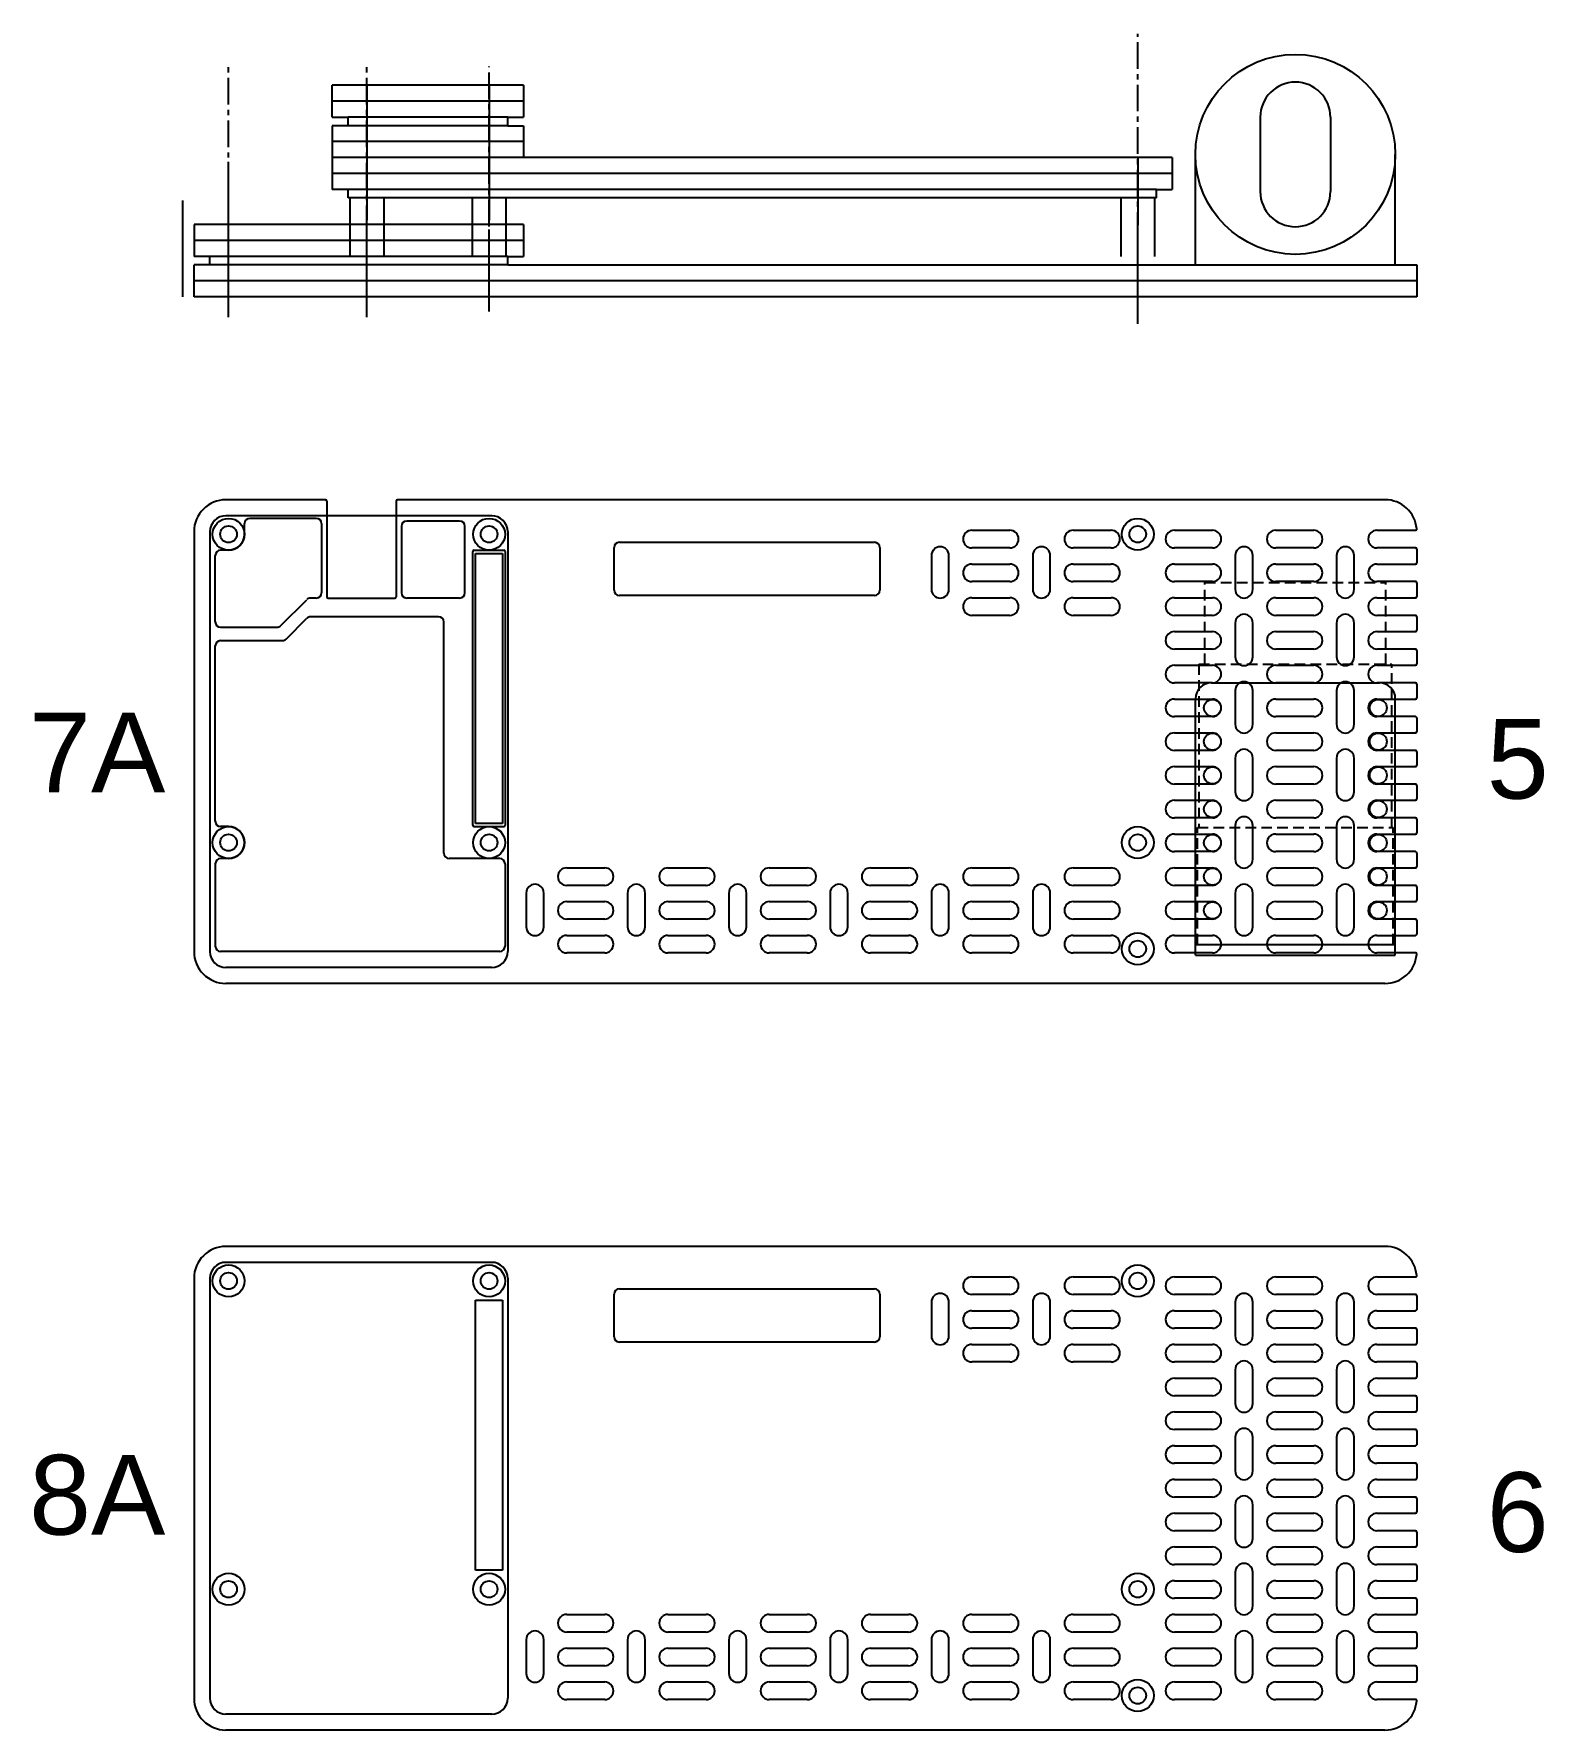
# Model space of a CAD drawing. Header units: millimetres. Extents: x -436 to 702, y -520 to 282.
# Drawn here: x -436.5 to -152.4, y -511.9 to -192.8 of the extents above; entities that cross this region are included whole.
import ezdxf

# ---------------------------------------------------------------- set-up
doc = ezdxf.new("R2010")
doc.units = ezdxf.units.MM
doc.header["$LTSCALE"] = 4
doc.header["$MEASUREMENT"] = 0
doc.linetypes.add('CENTER', pattern=[2, 1.25, -0.25, 0.25, -0.25])
doc.linetypes.add('DASHED', pattern=[0.75, 0.5, -0.25])
doc.layers.add('Mechanical', color=6, linetype='Continuous')
doc.layers.add('PCB', color=4, linetype='Continuous')
doc.styles.get("Standard").update_dxf_attribs({"font": 'Arial.ttf'})

msp = doc.modelspace()

# ---------------------------------------------------------------- linework, layer by layer
for p, q in [((-344.37, -202.45), (-380.37, -202.45)), ((-380.37, -205.45), (-380.37, -202.45)), ((-344.37, -202.45), (-344.37, -205.45)), ((-344.37, -205.45), (-380.37, -205.45)), ((-380.37, -208.45), (-380.37, -205.45)), ((-344.37, -205.45), (-344.37, -208.45)), ((-380.37, -210.05), (-380.37, -213.05)), ((-344.37, -210.05), (-344.37, -213.05)), ((-344.37, -213.05), (-380.37, -213.05)), ((-380.37, -213.05), (-380.37, -216.05)), ((-344.37, -213.05), (-344.37, -216.05)), ((-222.37, -216.05), (-380.37, -216.05)), ((-380.37, -216.05), (-380.37, -219.05)), ((-222.37, -216.05), (-222.37, -219.05)), ((-222.37, -219.05), (-380.37, -219.05)), ((-380.37, -219.05), (-380.37, -222.05)), ((-222.37, -219.05), (-222.37, -222.05)), ((-344.37, -228.65), (-406.37, -228.65)), ((-406.37, -228.65), (-406.37, -231.65)), ((-344.37, -228.65), (-344.37, -231.65)), ((-344.37, -231.65), (-406.37, -231.65)), ((-406.37, -231.65), (-406.37, -234.65)), ((-344.37, -231.65), (-344.37, -234.65)), ((-406.37, -239.25), (-406.37, -236.25)), ((-176.37, -239.25), (-406.37, -239.25)), ((-347.37, -236.25), (-176.37, -236.25)), ((-176.37, -242.25), (-406.37, -242.25)), ((-381.62, -280.42), (-400.37, -280.42)), ((-182.37, -280.42), (-368.12, -280.42)), ((-383.37, -283.92), (-395.87, -283.92)), ((-406.37, -286.42), (-406.37, -365.42)), ((-356.41, -284.42), (-366.37, -284.42)), ((-355.41, -297.92), (-355.41, -285.42)), ((-353.91, -341.67), (-353.91, -290.17)), ((-347.87, -290.17), (-347.87, -341.67)), ((-402.37, -348.92), (-402.37, -364.42)), ((-348.87, -365.42), (-401.37, -365.42)), ((-182.37, -371.42), (-400.37, -371.42)), ((-182.37, -420.89), (-400.37, -420.89)), ((-406.37, -426.89), (-406.37, -505.89)), ((-182.37, -511.89), (-400.37, -511.89))]:
    msp.add_line(p, q)
at = {"linetype": 'Continuous'}
for p, q in [((-380.37, -208.45), (-377.37, -208.45)), ((-377.37, -210.05), (-380.37, -210.05)), ((-347.37, -208.45), (-344.37, -208.45)), ((-347.37, -210.05), (-344.37, -210.05)), ((-377.37, -222.05), (-380.37, -222.05)), ((-225.37, -222.05), (-222.37, -222.05)), ((-403.37, -234.65), (-406.37, -234.65)), ((-347.37, -234.65), (-344.37, -234.65)), ((-403.37, -236.25), (-406.37, -236.25)), ((-406.37, -242.25), (-406.37, -239.25)), ((-176.37, -236.25), (-176.37, -239.25)), ((-176.37, -239.25), (-176.37, -242.25)), ((-381.37, -280.67), (-381.37, -298.67)), ((-368.37, -280.67), (-368.37, -298.67)), ((-396.87, -286.92), (-396.87, -284.92)), ((-382.37, -284.92), (-382.37, -297.92)), ((-367.37, -285.42), (-367.37, -297.92)), ((-260.07, -286.17), (-252.92, -286.17)), ((-241.02, -286.17), (-233.87, -286.17)), ((-221.97, -286.17), (-214.82, -286.17)), ((-202.92, -286.17), (-195.77, -286.17)), ((-183.87, -286.17), (-176.64, -286.17)), ((-399.87, -289.92), (-401.37, -289.92)), ((-353.66, -289.92), (-348.12, -289.92)), ((-327.37, -297.42), (-327.37, -289.42)), ((-326.37, -288.42), (-278.37, -288.42)), ((-277.37, -289.42), (-277.37, -297.42)), ((-252.92, -289.47), (-260.07, -289.47)), ((-233.87, -289.47), (-241.02, -289.47)), ((-214.82, -289.47), (-221.97, -289.47)), ((-195.77, -289.47), (-202.92, -289.47)), ((-176.62, -289.47), (-183.87, -289.47)), ((-176.37, -289.72), (-176.37, -292.27)), ((-402.37, -303.42), (-402.37, -290.92)), ((-267.67, -290.92), (-267.67, -297.27)), ((-264.37, -297.27), (-264.37, -290.92)), ((-260.07, -292.52), (-252.92, -292.52)), ((-248.62, -290.92), (-248.62, -297.27)), ((-245.32, -297.27), (-245.32, -290.92)), ((-241.02, -292.52), (-233.87, -292.52)), ((-221.97, -292.52), (-214.82, -292.52)), ((-210.52, -290.92), (-210.52, -297.27)), ((-207.22, -297.27), (-207.22, -290.92)), ((-202.92, -292.52), (-195.77, -292.52)), ((-191.47, -290.92), (-191.47, -297.27)), ((-188.17, -297.27), (-188.17, -290.92)), ((-183.87, -292.52), (-176.62, -292.52)), ((-252.92, -295.82), (-260.07, -295.82)), ((-233.87, -295.82), (-241.02, -295.82)), ((-214.82, -295.82), (-221.97, -295.82)), ((-195.77, -295.82), (-202.92, -295.82)), ((-176.62, -295.82), (-183.87, -295.82)), ((-176.37, -296.07), (-176.37, -298.62)), ((-390.07, -304.13), (-385.16, -299.22)), ((-383.37, -298.92), (-384.45, -298.92)), ((-381.12, -298.92), (-368.62, -298.92)), ((-356.41, -298.92), (-366.37, -298.92)), ((-278.37, -298.42), (-326.37, -298.42)), ((-260.07, -298.87), (-252.92, -298.87)), ((-241.02, -298.87), (-233.87, -298.87)), ((-221.97, -298.87), (-214.82, -298.87)), ((-202.92, -298.87), (-195.77, -298.87)), ((-183.87, -298.87), (-176.62, -298.87)), ((-389.04, -306.63), (-385.12, -302.72)), ((-360.37, -302.42), (-384.42, -302.42)), ((-252.92, -302.17), (-260.07, -302.17)), ((-233.87, -302.17), (-241.02, -302.17)), ((-214.82, -302.17), (-221.97, -302.17)), ((-195.77, -302.17), (-202.92, -302.17)), ((-176.62, -302.17), (-183.87, -302.17)), ((-176.37, -302.42), (-176.37, -304.97)), ((-401.37, -304.42), (-390.78, -304.42)), ((-359.37, -346.92), (-359.37, -303.42)), ((-221.97, -305.22), (-214.82, -305.22)), ((-210.52, -303.62), (-210.52, -309.97)), ((-207.22, -309.97), (-207.22, -303.62)), ((-202.92, -305.22), (-195.77, -305.22)), ((-191.47, -303.62), (-191.47, -309.97)), ((-188.17, -309.97), (-188.17, -303.62)), ((-183.87, -305.22), (-176.62, -305.22)), ((-402.37, -340.92), (-402.37, -307.92)), ((-401.37, -306.92), (-389.75, -306.92)), ((-214.82, -308.52), (-221.97, -308.52)), ((-195.77, -308.52), (-202.92, -308.52)), ((-176.62, -308.52), (-183.87, -308.52)), ((-176.37, -308.77), (-176.37, -311.32)), ((-221.97, -311.57), (-214.82, -311.57)), ((-202.92, -311.57), (-195.77, -311.57)), ((-183.87, -311.57), (-176.62, -311.57)), ((-214.82, -314.87), (-221.97, -314.87)), ((-195.77, -314.87), (-202.92, -314.87)), ((-176.62, -314.87), (-183.87, -314.87)), ((-176.37, -315.12), (-176.37, -317.67)), ((-221.97, -317.92), (-214.82, -317.92)), ((-210.52, -316.32), (-210.52, -322.67)), ((-207.22, -322.67), (-207.22, -316.32)), ((-202.92, -317.92), (-195.77, -317.92)), ((-191.47, -316.32), (-191.47, -322.67)), ((-188.17, -322.67), (-188.17, -316.32)), ((-183.87, -317.92), (-176.62, -317.92)), ((-214.82, -321.22), (-221.97, -321.22)), ((-195.77, -321.22), (-202.92, -321.22)), ((-176.62, -321.22), (-183.87, -321.22)), ((-176.37, -321.47), (-176.37, -324.02)), ((-221.97, -324.27), (-214.82, -324.27)), ((-202.92, -324.27), (-195.77, -324.27)), ((-183.87, -324.27), (-176.62, -324.27)), ((-214.82, -327.57), (-221.97, -327.57)), ((-195.77, -327.57), (-202.92, -327.57)), ((-176.62, -327.57), (-183.87, -327.57)), ((-176.37, -327.82), (-176.37, -330.37)), ((-221.97, -330.62), (-214.82, -330.62)), ((-210.52, -329.02), (-210.52, -335.37)), ((-207.22, -335.37), (-207.22, -329.02)), ((-202.92, -330.62), (-195.77, -330.62)), ((-191.47, -329.02), (-191.47, -335.37)), ((-188.17, -335.37), (-188.17, -329.02)), ((-183.87, -330.62), (-176.62, -330.62)), ((-214.82, -333.92), (-221.97, -333.92)), ((-195.77, -333.92), (-202.92, -333.92)), ((-176.62, -333.92), (-183.87, -333.92)), ((-176.37, -334.17), (-176.37, -336.72)), ((-221.97, -336.97), (-214.82, -336.97)), ((-202.92, -336.97), (-195.77, -336.97)), ((-183.87, -336.97), (-176.62, -336.97)), ((-214.82, -340.27), (-221.97, -340.27)), ((-195.77, -340.27), (-202.92, -340.27)), ((-176.62, -340.27), (-183.87, -340.27)), ((-176.37, -340.52), (-176.37, -343.07)), ((-399.87, -341.92), (-401.37, -341.92)), ((-353.66, -341.92), (-348.12, -341.92)), ((-221.97, -343.32), (-214.82, -343.32)), ((-210.52, -341.72), (-210.52, -348.07)), ((-207.22, -348.07), (-207.22, -341.72)), ((-202.92, -343.32), (-195.77, -343.32)), ((-191.47, -341.72), (-191.47, -348.07)), ((-188.17, -348.07), (-188.17, -341.72)), ((-183.87, -343.32), (-176.62, -343.32)), ((-214.82, -346.62), (-221.97, -346.62)), ((-195.77, -346.62), (-202.92, -346.62)), ((-176.62, -346.62), (-183.87, -346.62)), ((-176.37, -346.87), (-176.37, -349.42)), ((-399.87, -347.92), (-401.37, -347.92)), ((-348.87, -347.92), (-358.37, -347.92)), ((-347.87, -348.92), (-347.87, -364.42)), ((-336.27, -349.67), (-329.12, -349.67)), ((-317.22, -349.67), (-310.07, -349.67)), ((-298.17, -349.67), (-291.02, -349.67)), ((-279.12, -349.67), (-271.97, -349.67)), ((-260.07, -349.67), (-252.92, -349.67)), ((-241.02, -349.67), (-233.87, -349.67)), ((-221.97, -349.67), (-214.82, -349.67)), ((-202.92, -349.67), (-195.77, -349.67)), ((-183.87, -349.67), (-176.62, -349.67)), ((-329.12, -352.97), (-336.27, -352.97)), ((-310.07, -352.97), (-317.22, -352.97)), ((-291.02, -352.97), (-298.17, -352.97)), ((-271.97, -352.97), (-279.12, -352.97)), ((-252.92, -352.97), (-260.07, -352.97)), ((-233.87, -352.97), (-241.02, -352.97)), ((-214.82, -352.97), (-221.97, -352.97)), ((-195.77, -352.97), (-202.92, -352.97)), ((-176.62, -352.97), (-183.87, -352.97)), ((-176.37, -353.22), (-176.37, -355.77)), ((-343.87, -354.42), (-343.87, -360.77)), ((-340.57, -360.77), (-340.57, -354.42)), ((-336.27, -356.02), (-329.12, -356.02)), ((-324.82, -354.42), (-324.82, -360.77)), ((-321.52, -360.77), (-321.52, -354.42)), ((-317.22, -356.02), (-310.07, -356.02)), ((-305.77, -354.42), (-305.77, -360.77)), ((-302.47, -360.77), (-302.47, -354.42)), ((-298.17, -356.02), (-291.02, -356.02)), ((-286.72, -354.42), (-286.72, -360.77)), ((-283.42, -360.77), (-283.42, -354.42)), ((-279.12, -356.02), (-271.97, -356.02)), ((-267.67, -354.42), (-267.67, -360.77)), ((-264.37, -360.77), (-264.37, -354.42)), ((-260.07, -356.02), (-252.92, -356.02)), ((-248.62, -354.42), (-248.62, -360.77)), ((-245.32, -360.77), (-245.32, -354.42)), ((-241.02, -356.02), (-233.87, -356.02)), ((-221.97, -356.02), (-214.82, -356.02)), ((-210.52, -354.42), (-210.52, -360.77)), ((-207.22, -360.77), (-207.22, -354.42)), ((-202.92, -356.02), (-195.77, -356.02)), ((-191.47, -354.42), (-191.47, -360.77)), ((-188.17, -360.77), (-188.17, -354.42)), ((-183.87, -356.02), (-176.62, -356.02)), ((-329.12, -359.32), (-336.27, -359.32)), ((-310.07, -359.32), (-317.22, -359.32)), ((-291.02, -359.32), (-298.17, -359.32)), ((-271.97, -359.32), (-279.12, -359.32)), ((-252.92, -359.32), (-260.07, -359.32)), ((-233.87, -359.32), (-241.02, -359.32)), ((-214.82, -359.32), (-221.97, -359.32)), ((-195.77, -359.32), (-202.92, -359.32)), ((-176.62, -359.32), (-183.87, -359.32)), ((-176.37, -359.57), (-176.37, -362.12)), ((-336.27, -362.37), (-329.12, -362.37)), ((-317.22, -362.37), (-310.07, -362.37)), ((-298.17, -362.37), (-291.02, -362.37)), ((-279.12, -362.37), (-271.97, -362.37)), ((-260.07, -362.37), (-252.92, -362.37)), ((-241.02, -362.37), (-233.87, -362.37)), ((-221.97, -362.37), (-214.82, -362.37)), ((-202.92, -362.37), (-195.77, -362.37)), ((-183.87, -362.37), (-176.62, -362.37)), ((-329.12, -365.67), (-336.27, -365.67)), ((-310.07, -365.67), (-317.22, -365.67)), ((-291.02, -365.67), (-298.17, -365.67)), ((-271.97, -365.67), (-279.12, -365.67)), ((-252.92, -365.67), (-260.07, -365.67)), ((-233.87, -365.67), (-241.02, -365.67)), ((-214.82, -365.67), (-221.97, -365.67)), ((-195.77, -365.67), (-202.92, -365.67)), ((-176.64, -365.67), (-183.87, -365.67)), ((-260.07, -426.64), (-252.92, -426.64)), ((-241.02, -426.64), (-233.87, -426.64)), ((-221.97, -426.64), (-214.82, -426.64)), ((-202.92, -426.64), (-195.77, -426.64)), ((-183.87, -426.64), (-176.64, -426.64)), ((-327.37, -437.89), (-327.37, -429.89)), ((-326.37, -428.89), (-278.37, -428.89)), ((-277.37, -429.89), (-277.37, -437.89)), ((-252.92, -429.94), (-260.07, -429.94)), ((-233.87, -429.94), (-241.02, -429.94)), ((-214.82, -429.94), (-221.97, -429.94)), ((-195.77, -429.94), (-202.92, -429.94)), ((-176.62, -429.94), (-183.87, -429.94)), ((-176.37, -430.19), (-176.37, -432.74)), ((-267.67, -431.39), (-267.67, -437.74)), ((-264.37, -437.74), (-264.37, -431.39)), ((-260.07, -432.99), (-252.92, -432.99)), ((-248.62, -431.39), (-248.62, -437.74)), ((-245.32, -437.74), (-245.32, -431.39)), ((-241.02, -432.99), (-233.87, -432.99)), ((-221.97, -432.99), (-214.82, -432.99)), ((-210.52, -431.39), (-210.52, -437.74)), ((-207.22, -437.74), (-207.22, -431.39)), ((-202.92, -432.99), (-195.77, -432.99)), ((-191.47, -431.39), (-191.47, -437.74)), ((-188.17, -437.74), (-188.17, -431.39)), ((-183.87, -432.99), (-176.62, -432.99)), ((-252.92, -436.29), (-260.07, -436.29)), ((-233.87, -436.29), (-241.02, -436.29)), ((-214.82, -436.29), (-221.97, -436.29)), ((-195.77, -436.29), (-202.92, -436.29)), ((-176.62, -436.29), (-183.87, -436.29)), ((-176.37, -436.54), (-176.37, -439.09)), ((-278.37, -438.89), (-326.37, -438.89)), ((-260.07, -439.34), (-252.92, -439.34)), ((-241.02, -439.34), (-233.87, -439.34)), ((-221.97, -439.34), (-214.82, -439.34)), ((-202.92, -439.34), (-195.77, -439.34)), ((-183.87, -439.34), (-176.62, -439.34)), ((-252.92, -442.64), (-260.07, -442.64)), ((-233.87, -442.64), (-241.02, -442.64)), ((-214.82, -442.64), (-221.97, -442.64)), ((-195.77, -442.64), (-202.92, -442.64)), ((-176.62, -442.64), (-183.87, -442.64)), ((-176.37, -442.89), (-176.37, -445.44)), ((-221.97, -445.69), (-214.82, -445.69)), ((-210.52, -444.09), (-210.52, -450.44)), ((-207.22, -450.44), (-207.22, -444.09)), ((-202.92, -445.69), (-195.77, -445.69)), ((-191.47, -444.09), (-191.47, -450.44)), ((-188.17, -450.44), (-188.17, -444.09)), ((-183.87, -445.69), (-176.62, -445.69)), ((-214.82, -448.99), (-221.97, -448.99)), ((-195.77, -448.99), (-202.92, -448.99)), ((-176.62, -448.99), (-183.87, -448.99)), ((-176.37, -449.24), (-176.37, -451.79)), ((-221.97, -452.04), (-214.82, -452.04)), ((-202.92, -452.04), (-195.77, -452.04)), ((-183.87, -452.04), (-176.62, -452.04)), ((-214.82, -455.34), (-221.97, -455.34)), ((-195.77, -455.34), (-202.92, -455.34)), ((-176.62, -455.34), (-183.87, -455.34)), ((-176.37, -455.59), (-176.37, -458.14)), ((-221.97, -458.39), (-214.82, -458.39)), ((-210.52, -456.79), (-210.52, -463.14)), ((-207.22, -463.14), (-207.22, -456.79)), ((-202.92, -458.39), (-195.77, -458.39)), ((-191.47, -456.79), (-191.47, -463.14)), ((-188.17, -463.14), (-188.17, -456.79)), ((-183.87, -458.39), (-176.62, -458.39)), ((-214.82, -461.69), (-221.97, -461.69)), ((-195.77, -461.69), (-202.92, -461.69)), ((-176.62, -461.69), (-183.87, -461.69)), ((-176.37, -461.94), (-176.37, -464.49)), ((-221.97, -464.74), (-214.82, -464.74)), ((-202.92, -464.74), (-195.77, -464.74)), ((-183.87, -464.74), (-176.62, -464.74)), ((-214.82, -468.04), (-221.97, -468.04)), ((-195.77, -468.04), (-202.92, -468.04)), ((-176.62, -468.04), (-183.87, -468.04)), ((-176.37, -468.29), (-176.37, -470.84)), ((-221.97, -471.09), (-214.82, -471.09)), ((-210.52, -469.49), (-210.52, -475.84)), ((-207.22, -475.84), (-207.22, -469.49)), ((-202.92, -471.09), (-195.77, -471.09)), ((-191.47, -469.49), (-191.47, -475.84)), ((-188.17, -475.84), (-188.17, -469.49)), ((-183.87, -471.09), (-176.62, -471.09)), ((-214.82, -474.39), (-221.97, -474.39)), ((-195.77, -474.39), (-202.92, -474.39)), ((-176.62, -474.39), (-183.87, -474.39)), ((-176.37, -474.64), (-176.37, -477.19)), ((-221.97, -477.44), (-214.82, -477.44)), ((-202.92, -477.44), (-195.77, -477.44)), ((-183.87, -477.44), (-176.62, -477.44)), ((-214.82, -480.74), (-221.97, -480.74)), ((-195.77, -480.74), (-202.92, -480.74)), ((-176.62, -480.74), (-183.87, -480.74)), ((-176.37, -480.99), (-176.37, -483.54)), ((-221.97, -483.79), (-214.82, -483.79)), ((-210.52, -482.19), (-210.52, -488.54)), ((-207.22, -488.54), (-207.22, -482.19)), ((-202.92, -483.79), (-195.77, -483.79)), ((-191.47, -482.19), (-191.47, -488.54)), ((-188.17, -488.54), (-188.17, -482.19)), ((-183.87, -483.79), (-176.62, -483.79)), ((-214.82, -487.09), (-221.97, -487.09)), ((-195.77, -487.09), (-202.92, -487.09)), ((-176.62, -487.09), (-183.87, -487.09)), ((-176.37, -487.34), (-176.37, -489.89)), ((-336.27, -490.14), (-329.12, -490.14)), ((-317.22, -490.14), (-310.07, -490.14)), ((-298.17, -490.14), (-291.02, -490.14)), ((-279.12, -490.14), (-271.97, -490.14)), ((-260.07, -490.14), (-252.92, -490.14)), ((-241.02, -490.14), (-233.87, -490.14)), ((-221.97, -490.14), (-214.82, -490.14)), ((-202.92, -490.14), (-195.77, -490.14)), ((-183.87, -490.14), (-176.62, -490.14)), ((-329.12, -493.44), (-336.27, -493.44)), ((-310.07, -493.44), (-317.22, -493.44)), ((-291.02, -493.44), (-298.17, -493.44)), ((-271.97, -493.44), (-279.12, -493.44)), ((-252.92, -493.44), (-260.07, -493.44)), ((-233.87, -493.44), (-241.02, -493.44)), ((-214.82, -493.44), (-221.97, -493.44)), ((-195.77, -493.44), (-202.92, -493.44)), ((-176.62, -493.44), (-183.87, -493.44)), ((-176.37, -493.69), (-176.37, -496.24)), ((-343.87, -494.89), (-343.87, -501.24)), ((-340.57, -501.24), (-340.57, -494.89)), ((-336.27, -496.49), (-329.12, -496.49)), ((-324.82, -494.89), (-324.82, -501.24)), ((-321.52, -501.24), (-321.52, -494.89)), ((-317.22, -496.49), (-310.07, -496.49)), ((-305.77, -494.89), (-305.77, -501.24)), ((-302.47, -501.24), (-302.47, -494.89)), ((-298.17, -496.49), (-291.02, -496.49)), ((-286.72, -494.89), (-286.72, -501.24)), ((-283.42, -501.24), (-283.42, -494.89)), ((-279.12, -496.49), (-271.97, -496.49)), ((-267.67, -494.89), (-267.67, -501.24)), ((-264.37, -501.24), (-264.37, -494.89)), ((-260.07, -496.49), (-252.92, -496.49)), ((-248.62, -494.89), (-248.62, -501.24)), ((-245.32, -501.24), (-245.32, -494.89)), ((-241.02, -496.49), (-233.87, -496.49)), ((-221.97, -496.49), (-214.82, -496.49)), ((-210.52, -494.89), (-210.52, -501.24)), ((-207.22, -501.24), (-207.22, -494.89)), ((-202.92, -496.49), (-195.77, -496.49)), ((-191.47, -494.89), (-191.47, -501.24)), ((-188.17, -501.24), (-188.17, -494.89)), ((-183.87, -496.49), (-176.62, -496.49)), ((-329.12, -499.79), (-336.27, -499.79)), ((-310.07, -499.79), (-317.22, -499.79)), ((-291.02, -499.79), (-298.17, -499.79)), ((-271.97, -499.79), (-279.12, -499.79)), ((-252.92, -499.79), (-260.07, -499.79)), ((-233.87, -499.79), (-241.02, -499.79)), ((-214.82, -499.79), (-221.97, -499.79)), ((-195.77, -499.79), (-202.92, -499.79)), ((-176.62, -499.79), (-183.87, -499.79)), ((-176.37, -500.04), (-176.37, -502.59)), ((-336.27, -502.84), (-329.12, -502.84)), ((-317.22, -502.84), (-310.07, -502.84)), ((-298.17, -502.84), (-291.02, -502.84)), ((-279.12, -502.84), (-271.97, -502.84)), ((-260.07, -502.84), (-252.92, -502.84)), ((-241.02, -502.84), (-233.87, -502.84)), ((-221.97, -502.84), (-214.82, -502.84)), ((-202.92, -502.84), (-195.77, -502.84)), ((-183.87, -502.84), (-176.62, -502.84)), ((-329.12, -506.14), (-336.27, -506.14)), ((-310.07, -506.14), (-317.22, -506.14)), ((-291.02, -506.14), (-298.17, -506.14)), ((-271.97, -506.14), (-279.12, -506.14)), ((-252.92, -506.14), (-260.07, -506.14)), ((-233.87, -506.14), (-241.02, -506.14)), ((-214.82, -506.14), (-221.97, -506.14)), ((-195.77, -506.14), (-202.92, -506.14)), ((-176.64, -506.14), (-183.87, -506.14))]:
    msp.add_line(p, q, dxfattribs=at)
for centre in [(-399.87, -286.92), (-350.87, -286.92), (-399.87, -427.39), (-350.87, -427.39)]:
    msp.add_circle(centre, 1.57)
for centre in [(-228.87, -286.92), (-399.87, -344.92), (-350.87, -344.92), (-228.87, -344.92), (-228.87, -364.92), (-228.87, -427.39), (-399.87, -485.39), (-350.87, -485.39), (-228.87, -485.39), (-228.87, -505.39)]:
    msp.add_circle(centre, 1.57, dxfattribs=at)
for centre, radius, start, end in [((-400.37, -286.42), 6, 90, 180), ((-356.41, -285.42), 1, 0, 90), ((-400.37, -365.42), 6, 180, 270), ((-401.37, -364.42), 1, 180, 270), ((-400.37, -426.89), 6, 90, 180), ((-400.37, -505.89), 6, 180, 270)]:
    msp.add_arc(centre, radius, start, end)
for centre, radius, start, end in [((-381.62, -280.67), 0.25, 0, 90), ((-368.12, -280.67), 0.25, 90, 180), ((-182.37, -286.42), 6, 4.9885, 90), ((-395.87, -284.92), 1, 90, 180), ((-383.37, -284.92), 1, 0, 90), ((-399.87, -286.92), 3, 270, 0), ((-366.37, -285.42), 1, 90, 180), ((-260.07, -287.82), 1.65, 90, 270), ((-252.92, -287.82), 1.65, 270, 90), ((-241.02, -287.82), 1.65, 90, 270), ((-233.87, -287.82), 1.65, 270, 90), ((-221.97, -287.82), 1.65, 90, 270), ((-214.82, -287.82), 1.65, 270, 90), ((-202.92, -287.82), 1.65, 90, 270), ((-195.77, -287.82), 1.65, 270, 90), ((-183.87, -287.82), 1.65, 90, 270), ((-176.64, -285.92), 0.25, 270, 4.9885), ((-401.37, -290.92), 1, 90, 180), ((-353.66, -290.17), 0.25, 90, 180), ((-348.12, -290.17), 0.25, 0, 90), ((-326.37, -289.42), 1, 90, 180), ((-278.37, -289.42), 1, 0, 90), ((-266.02, -290.92), 1.65, 0, 180), ((-246.97, -290.92), 1.65, 0, 180), ((-208.87, -290.92), 1.65, 0, 180), ((-189.82, -290.92), 1.65, 0, 180), ((-176.62, -289.72), 0.25, 0, 90), ((-260.07, -294.17), 1.65, 90, 270), ((-252.92, -294.17), 1.65, 270, 90), ((-241.02, -294.17), 1.65, 90, 270), ((-233.87, -294.17), 1.65, 270, 90), ((-221.97, -294.17), 1.65, 90, 270), ((-214.82, -294.17), 1.65, 270, 90), ((-202.92, -294.17), 1.65, 90, 270), ((-195.77, -294.17), 1.65, 270, 90), ((-183.87, -294.17), 1.65, 90, 270), ((-176.62, -292.27), 0.25, 270, 0), ((-176.62, -296.07), 0.25, 0, 90), ((-384.45, -299.92), 1, 90, 135), ((-383.37, -297.92), 1, 270, 0), ((-381.12, -298.67), 0.25, 180, 270), ((-368.62, -298.67), 0.25, 270, 0), ((-366.37, -297.92), 1, 180, 270), ((-356.41, -297.92), 1, 270, 0), ((-326.37, -297.42), 1, 180, 270), ((-278.37, -297.42), 1, 270, 0), ((-266.02, -297.27), 1.65, 180, 0), ((-260.07, -300.52), 1.65, 90, 270), ((-252.92, -300.52), 1.65, 270, 90), ((-246.97, -297.27), 1.65, 180, 0), ((-241.02, -300.52), 1.65, 90, 270), ((-233.87, -300.52), 1.65, 270, 90), ((-221.97, -300.52), 1.65, 90, 270), ((-214.82, -300.52), 1.65, 270, 90), ((-208.87, -297.27), 1.65, 180, 0), ((-202.92, -300.52), 1.65, 90, 270), ((-195.77, -300.52), 1.65, 270, 90), ((-189.82, -297.27), 1.65, 180, 0), ((-183.87, -300.52), 1.65, 90, 270), ((-176.62, -298.62), 0.25, 270, 0), ((-384.42, -303.42), 1, 90, 135), ((-360.37, -303.42), 1, 0, 90), ((-208.87, -303.62), 1.65, 0, 180), ((-189.82, -303.62), 1.65, 0, 180), ((-176.62, -302.42), 0.25, 0, 90), ((-401.37, -303.42), 1, 180, 270), ((-390.78, -303.42), 1, 270, 315), ((-221.97, -306.87), 1.65, 90, 270), ((-214.82, -306.87), 1.65, 270, 90), ((-202.92, -306.87), 1.65, 90, 270), ((-195.77, -306.87), 1.65, 270, 90), ((-183.87, -306.87), 1.65, 90, 270), ((-176.62, -304.97), 0.25, 270, 0), ((-401.37, -307.92), 1, 90, 180), ((-389.75, -305.92), 1, 270, 315), ((-176.62, -308.77), 0.25, 0, 90), ((-221.97, -313.22), 1.65, 90, 270), ((-214.82, -313.22), 1.65, 270, 90), ((-208.87, -309.97), 1.65, 180, 0), ((-202.92, -313.22), 1.65, 90, 270), ((-195.77, -313.22), 1.65, 270, 90), ((-189.82, -309.97), 1.65, 180, 0), ((-183.87, -313.22), 1.65, 90, 270), ((-176.62, -311.32), 0.25, 270, 0), ((-208.87, -316.32), 1.65, 0, 180), ((-189.82, -316.32), 1.65, 0, 180), ((-176.62, -315.12), 0.25, 0, 90), ((-221.97, -319.57), 1.65, 90, 270), ((-214.82, -319.57), 1.65, 270, 90), ((-202.92, -319.57), 1.65, 90, 270), ((-195.77, -319.57), 1.65, 270, 90), ((-183.87, -319.57), 1.65, 90, 270), ((-176.62, -317.67), 0.25, 270, 0), ((-176.62, -321.47), 0.25, 0, 90), ((-221.97, -325.92), 1.65, 90, 270), ((-214.82, -325.92), 1.65, 270, 90), ((-208.87, -322.67), 1.65, 180, 0), ((-202.92, -325.92), 1.65, 90, 270), ((-195.77, -325.92), 1.65, 270, 90), ((-189.82, -322.67), 1.65, 180, 0), ((-183.87, -325.92), 1.65, 90, 270), ((-176.62, -324.02), 0.25, 270, 0), ((-208.87, -329.02), 1.65, 0, 180), ((-189.82, -329.02), 1.65, 0, 180), ((-176.62, -327.82), 0.25, 0, 90), ((-221.97, -332.27), 1.65, 90, 270), ((-214.82, -332.27), 1.65, 270, 90), ((-202.92, -332.27), 1.65, 90, 270), ((-195.77, -332.27), 1.65, 270, 90), ((-183.87, -332.27), 1.65, 90, 270), ((-176.62, -330.37), 0.25, 270, 0), ((-176.62, -334.17), 0.25, 0, 90), ((-221.97, -338.62), 1.65, 90, 270), ((-214.82, -338.62), 1.65, 270, 90), ((-208.87, -335.37), 1.65, 180, 0), ((-202.92, -338.62), 1.65, 90, 270), ((-195.77, -338.62), 1.65, 270, 90), ((-189.82, -335.37), 1.65, 180, 0), ((-183.87, -338.62), 1.65, 90, 270), ((-176.62, -336.72), 0.25, 270, 0), ((-401.37, -340.92), 1, 180, 270), ((-208.87, -341.72), 1.65, 0, 180), ((-189.82, -341.72), 1.65, 0, 180), ((-176.62, -340.52), 0.25, 0, 90), ((-399.87, -344.92), 3, 270, 90), ((-353.66, -341.67), 0.25, 180, 270), ((-348.12, -341.67), 0.25, 270, 0), ((-221.97, -344.97), 1.65, 90, 270), ((-214.82, -344.97), 1.65, 270, 90), ((-202.92, -344.97), 1.65, 90, 270), ((-195.77, -344.97), 1.65, 270, 90), ((-183.87, -344.97), 1.65, 90, 270), ((-176.62, -343.07), 0.25, 270, 0), ((-358.37, -346.92), 1, 180, 270), ((-176.62, -346.87), 0.25, 0, 90), ((-401.37, -348.92), 1, 90, 180), ((-348.87, -348.92), 1, 0, 90), ((-336.27, -351.32), 1.65, 90, 270), ((-329.12, -351.32), 1.65, 270, 90), ((-317.22, -351.32), 1.65, 90, 270), ((-310.07, -351.32), 1.65, 270, 90), ((-298.17, -351.32), 1.65, 90, 270), ((-291.02, -351.32), 1.65, 270, 90), ((-279.12, -351.32), 1.65, 90, 270), ((-271.97, -351.32), 1.65, 270, 90), ((-260.07, -351.32), 1.65, 90, 270), ((-252.92, -351.32), 1.65, 270, 90), ((-241.02, -351.32), 1.65, 90, 270), ((-233.87, -351.32), 1.65, 270, 90), ((-221.97, -351.32), 1.65, 90, 270), ((-214.82, -351.32), 1.65, 270, 90), ((-208.87, -348.07), 1.65, 180, 0), ((-202.92, -351.32), 1.65, 90, 270), ((-195.77, -351.32), 1.65, 270, 90), ((-189.82, -348.07), 1.65, 180, 0), ((-183.87, -351.32), 1.65, 90, 270), ((-176.62, -349.42), 0.25, 270, 0), ((-342.22, -354.42), 1.65, 0, 180), ((-323.17, -354.42), 1.65, 0, 180), ((-304.12, -354.42), 1.65, 0, 180), ((-285.07, -354.42), 1.65, 0, 180), ((-266.02, -354.42), 1.65, 0, 180), ((-246.97, -354.42), 1.65, 0, 180), ((-208.87, -354.42), 1.65, 0, 180), ((-189.82, -354.42), 1.65, 0, 180), ((-176.62, -353.22), 0.25, 0, 90), ((-336.27, -357.67), 1.65, 90, 270), ((-329.12, -357.67), 1.65, 270, 90), ((-317.22, -357.67), 1.65, 90, 270), ((-310.07, -357.67), 1.65, 270, 90), ((-298.17, -357.67), 1.65, 90, 270), ((-291.02, -357.67), 1.65, 270, 90), ((-279.12, -357.67), 1.65, 90, 270), ((-271.97, -357.67), 1.65, 270, 90), ((-260.07, -357.67), 1.65, 90, 270), ((-252.92, -357.67), 1.65, 270, 90), ((-241.02, -357.67), 1.65, 90, 270), ((-233.87, -357.67), 1.65, 270, 90), ((-221.97, -357.67), 1.65, 90, 270), ((-214.82, -357.67), 1.65, 270, 90), ((-202.92, -357.67), 1.65, 90, 270), ((-195.77, -357.67), 1.65, 270, 90), ((-183.87, -357.67), 1.65, 90, 270), ((-176.62, -355.77), 0.25, 270, 0), ((-176.62, -359.57), 0.25, 0, 90), ((-342.22, -360.77), 1.65, 180, 0), ((-336.27, -364.02), 1.65, 90, 270), ((-329.12, -364.02), 1.65, 270, 90), ((-323.17, -360.77), 1.65, 180, 0), ((-317.22, -364.02), 1.65, 90, 270), ((-310.07, -364.02), 1.65, 270, 90), ((-304.12, -360.77), 1.65, 180, 0), ((-298.17, -364.02), 1.65, 90, 270), ((-291.02, -364.02), 1.65, 270, 90), ((-285.07, -360.77), 1.65, 180, 0), ((-279.12, -364.02), 1.65, 90, 270), ((-271.97, -364.02), 1.65, 270, 90), ((-266.02, -360.77), 1.65, 180, 0), ((-260.07, -364.02), 1.65, 90, 270), ((-252.92, -364.02), 1.65, 270, 90), ((-246.97, -360.77), 1.65, 180, 0), ((-241.02, -364.02), 1.65, 90, 270), ((-233.87, -364.02), 1.65, 270, 90), ((-221.97, -364.02), 1.65, 90, 270), ((-214.82, -364.02), 1.65, 270, 90), ((-208.87, -360.77), 1.65, 180, 0), ((-202.92, -364.02), 1.65, 90, 270), ((-195.77, -364.02), 1.65, 270, 90), ((-189.82, -360.77), 1.65, 180, 0), ((-183.87, -364.02), 1.65, 90, 270), ((-176.62, -362.12), 0.25, 270, 0), ((-348.87, -364.42), 1, 270, 0), ((-182.37, -365.42), 6, 270, 355.0115), ((-176.64, -365.92), 0.25, 355.0115, 90), ((-182.37, -426.89), 6, 4.9885, 90), ((-260.07, -428.29), 1.65, 90, 270), ((-252.92, -428.29), 1.65, 270, 90), ((-241.02, -428.29), 1.65, 90, 270), ((-233.87, -428.29), 1.65, 270, 90), ((-221.97, -428.29), 1.65, 90, 270), ((-214.82, -428.29), 1.65, 270, 90), ((-202.92, -428.29), 1.65, 90, 270), ((-195.77, -428.29), 1.65, 270, 90), ((-183.87, -428.29), 1.65, 90, 270), ((-176.64, -426.39), 0.25, 270, 4.9885), ((-326.37, -429.89), 1, 90, 180), ((-278.37, -429.89), 1, 0, 90), ((-266.02, -431.39), 1.65, 0, 180), ((-246.97, -431.39), 1.65, 0, 180), ((-208.87, -431.39), 1.65, 0, 180), ((-189.82, -431.39), 1.65, 0, 180), ((-176.62, -430.19), 0.25, 0, 90), ((-260.07, -434.64), 1.65, 90, 270), ((-252.92, -434.64), 1.65, 270, 90), ((-241.02, -434.64), 1.65, 90, 270), ((-233.87, -434.64), 1.65, 270, 90), ((-221.97, -434.64), 1.65, 90, 270), ((-214.82, -434.64), 1.65, 270, 90), ((-202.92, -434.64), 1.65, 90, 270), ((-195.77, -434.64), 1.65, 270, 90), ((-183.87, -434.64), 1.65, 90, 270), ((-176.62, -432.74), 0.25, 270, 0), ((-176.62, -436.54), 0.25, 0, 90), ((-326.37, -437.89), 1, 180, 270), ((-278.37, -437.89), 1, 270, 0), ((-266.02, -437.74), 1.65, 180, 0), ((-260.07, -440.99), 1.65, 90, 270), ((-252.92, -440.99), 1.65, 270, 90), ((-246.97, -437.74), 1.65, 180, 0), ((-241.02, -440.99), 1.65, 90, 270), ((-233.87, -440.99), 1.65, 270, 90), ((-221.97, -440.99), 1.65, 90, 270), ((-214.82, -440.99), 1.65, 270, 90), ((-208.87, -437.74), 1.65, 180, 0), ((-202.92, -440.99), 1.65, 90, 270), ((-195.77, -440.99), 1.65, 270, 90), ((-189.82, -437.74), 1.65, 180, 0), ((-183.87, -440.99), 1.65, 90, 270), ((-176.62, -439.09), 0.25, 270, 0), ((-208.87, -444.09), 1.65, 0, 180), ((-189.82, -444.09), 1.65, 0, 180), ((-176.62, -442.89), 0.25, 0, 90), ((-221.97, -447.34), 1.65, 90, 270), ((-214.82, -447.34), 1.65, 270, 90), ((-202.92, -447.34), 1.65, 90, 270), ((-195.77, -447.34), 1.65, 270, 90), ((-183.87, -447.34), 1.65, 90, 270), ((-176.62, -445.44), 0.25, 270, 0), ((-176.62, -449.24), 0.25, 0, 90), ((-221.97, -453.69), 1.65, 90, 270), ((-214.82, -453.69), 1.65, 270, 90), ((-208.87, -450.44), 1.65, 180, 0), ((-202.92, -453.69), 1.65, 90, 270), ((-195.77, -453.69), 1.65, 270, 90), ((-189.82, -450.44), 1.65, 180, 0), ((-183.87, -453.69), 1.65, 90, 270), ((-176.62, -451.79), 0.25, 270, 0), ((-208.87, -456.79), 1.65, 0, 180), ((-189.82, -456.79), 1.65, 0, 180), ((-176.62, -455.59), 0.25, 0, 90), ((-221.97, -460.04), 1.65, 90, 270), ((-214.82, -460.04), 1.65, 270, 90), ((-202.92, -460.04), 1.65, 90, 270), ((-195.77, -460.04), 1.65, 270, 90), ((-183.87, -460.04), 1.65, 90, 270), ((-176.62, -458.14), 0.25, 270, 0), ((-176.62, -461.94), 0.25, 0, 90), ((-221.97, -466.39), 1.65, 90, 270), ((-214.82, -466.39), 1.65, 270, 90), ((-208.87, -463.14), 1.65, 180, 0), ((-202.92, -466.39), 1.65, 90, 270), ((-195.77, -466.39), 1.65, 270, 90), ((-189.82, -463.14), 1.65, 180, 0), ((-183.87, -466.39), 1.65, 90, 270), ((-176.62, -464.49), 0.25, 270, 0), ((-208.87, -469.49), 1.65, 0, 180), ((-189.82, -469.49), 1.65, 0, 180), ((-176.62, -468.29), 0.25, 0, 90), ((-221.97, -472.74), 1.65, 90, 270), ((-214.82, -472.74), 1.65, 270, 90), ((-202.92, -472.74), 1.65, 90, 270), ((-195.77, -472.74), 1.65, 270, 90), ((-183.87, -472.74), 1.65, 90, 270), ((-176.62, -470.84), 0.25, 270, 0), ((-176.62, -474.64), 0.25, 0, 90), ((-221.97, -479.09), 1.65, 90, 270), ((-214.82, -479.09), 1.65, 270, 90), ((-208.87, -475.84), 1.65, 180, 0), ((-202.92, -479.09), 1.65, 90, 270), ((-195.77, -479.09), 1.65, 270, 90), ((-189.82, -475.84), 1.65, 180, 0), ((-183.87, -479.09), 1.65, 90, 270), ((-176.62, -477.19), 0.25, 270, 0), ((-208.87, -482.19), 1.65, 0, 180), ((-189.82, -482.19), 1.65, 0, 180), ((-176.62, -480.99), 0.25, 0, 90), ((-221.97, -485.44), 1.65, 90, 270), ((-214.82, -485.44), 1.65, 270, 90), ((-202.92, -485.44), 1.65, 90, 270), ((-195.77, -485.44), 1.65, 270, 90), ((-183.87, -485.44), 1.65, 90, 270), ((-176.62, -483.54), 0.25, 270, 0), ((-176.62, -487.34), 0.25, 360, 90), ((-336.27, -491.79), 1.65, 90, 270), ((-329.12, -491.79), 1.65, 270, 90), ((-317.22, -491.79), 1.65, 90, 270), ((-310.07, -491.79), 1.65, 270, 90), ((-298.17, -491.79), 1.65, 90, 270), ((-291.02, -491.79), 1.65, 270, 90), ((-279.12, -491.79), 1.65, 90, 270), ((-271.97, -491.79), 1.65, 270, 90), ((-260.07, -491.79), 1.65, 90, 270), ((-252.92, -491.79), 1.65, 270, 90), ((-241.02, -491.79), 1.65, 90, 270), ((-233.87, -491.79), 1.65, 270, 90), ((-221.97, -491.79), 1.65, 90, 270), ((-214.82, -491.79), 1.65, 270, 90), ((-208.87, -488.54), 1.65, 180, 0), ((-202.92, -491.79), 1.65, 90, 270), ((-195.77, -491.79), 1.65, 270, 90), ((-189.82, -488.54), 1.65, 180, 0), ((-183.87, -491.79), 1.65, 90, 270), ((-176.62, -489.89), 0.25, 270, 360), ((-342.22, -494.89), 1.65, 0, 180), ((-323.17, -494.89), 1.65, 0, 180), ((-304.12, -494.89), 1.65, 0, 180), ((-285.07, -494.89), 1.65, 0, 180), ((-266.02, -494.89), 1.65, 0, 180), ((-246.97, -494.89), 1.65, 0, 180), ((-208.87, -494.89), 1.65, 0, 180), ((-189.82, -494.89), 1.65, 0, 180), ((-176.62, -493.69), 0.25, 0, 90), ((-336.27, -498.14), 1.65, 90, 270), ((-329.12, -498.14), 1.65, 270, 90), ((-317.22, -498.14), 1.65, 90, 270), ((-310.07, -498.14), 1.65, 270, 90), ((-298.17, -498.14), 1.65, 90, 270), ((-291.02, -498.14), 1.65, 270, 90), ((-279.12, -498.14), 1.65, 90, 270), ((-271.97, -498.14), 1.65, 270, 90), ((-260.07, -498.14), 1.65, 90, 270), ((-252.92, -498.14), 1.65, 270, 90), ((-241.02, -498.14), 1.65, 90, 270), ((-233.87, -498.14), 1.65, 270, 90), ((-221.97, -498.14), 1.65, 90, 270), ((-214.82, -498.14), 1.65, 270, 90), ((-202.92, -498.14), 1.65, 90, 270), ((-195.77, -498.14), 1.65, 270, 90), ((-183.87, -498.14), 1.65, 90, 270), ((-176.62, -496.24), 0.25, 270, 0), ((-176.62, -500.04), 0.25, 360, 90), ((-342.22, -501.24), 1.65, 180, 0), ((-336.27, -504.49), 1.65, 90, 270), ((-329.12, -504.49), 1.65, 270, 90), ((-323.17, -501.24), 1.65, 180, 0), ((-317.22, -504.49), 1.65, 90, 270), ((-310.07, -504.49), 1.65, 270, 90), ((-304.12, -501.24), 1.65, 180, 0), ((-298.17, -504.49), 1.65, 90, 270), ((-291.02, -504.49), 1.65, 270, 90), ((-285.07, -501.24), 1.65, 180, 0), ((-279.12, -504.49), 1.65, 90, 270), ((-271.97, -504.49), 1.65, 270, 90), ((-266.02, -501.24), 1.65, 180, 0), ((-260.07, -504.49), 1.65, 90, 270), ((-252.92, -504.49), 1.65, 270, 90), ((-246.97, -501.24), 1.65, 180, 0), ((-241.02, -504.49), 1.65, 90, 270), ((-233.87, -504.49), 1.65, 270, 90), ((-221.97, -504.49), 1.65, 90, 270), ((-214.82, -504.49), 1.65, 270, 90), ((-208.87, -501.24), 1.65, 180, 0), ((-202.92, -504.49), 1.65, 90, 270), ((-195.77, -504.49), 1.65, 270, 90), ((-189.82, -501.24), 1.65, 180, 0), ((-183.87, -504.49), 1.65, 90, 270), ((-176.62, -502.59), 0.25, 270, 360), ((-182.37, -505.89), 6, 270, 355.0115), ((-176.64, -506.39), 0.25, 355.0115, 90)]:
    msp.add_arc(centre, radius, start, end, dxfattribs=at)
at = {"layer": 'Mechanical'}
for p, q in [((-373.87, -202.45), (-373.87, -227.85)), ((-350.87, -202.45), (-350.87, -227.85)), ((-399.87, -242.25), (-399.87, -216.85)), ((-408.49, -242.25), (-408.49, -224.1)), ((-377.04, -223.65), (-377.04, -234.65)), ((-370.69, -223.65), (-370.69, -234.65)), ((-354.04, -223.65), (-354.04, -234.65)), ((-347.69, -223.65), (-347.69, -234.65)), ((-232.04, -223.65), (-232.04, -234.65)), ((-225.69, -223.65), (-225.69, -234.65)), ((-350.87, -242.25), (-350.87, -229.55)), ((-353.41, -341.32), (-353.41, -290.52)), ((-353.41, -290.52), (-348.33, -290.52)), ((-348.33, -290.52), (-348.33, -341.32)), ((-348.33, -341.32), (-353.41, -341.32)), ((-353.41, -481.79), (-353.41, -430.99)), ((-353.41, -430.99), (-348.33, -430.99)), ((-348.33, -430.99), (-348.33, -481.79)), ((-348.33, -481.79), (-353.41, -481.79))]:
    msp.add_line(p, q, dxfattribs=at)
at = {"layer": 'Mechanical', "linetype": 'Continuous'}
for p, q in [((-205.82, -208.45), (-205.82, -222.45)), ((-192.62, -208.45), (-192.62, -222.45)), ((-228.87, -216.05), (-228.87, -228.75)), ((-218.02, -236.25), (-218.02, -215.45)), ((-180.42, -236.25), (-180.42, -215.45)), ((-373.87, -242.25), (-373.87, -229.55)), ((-228.87, -242.25), (-228.87, -229.55)), ((-218.02, -236.25), (-180.42, -236.25)), ((-215.02, -314.87), (-183.42, -314.87)), ((-218.02, -366.07), (-218.02, -317.87)), ((-180.42, -366.07), (-180.42, -317.87)), ((-218.02, -364.07), (-180.42, -364.07)), ((-218.02, -366.07), (-180.42, -366.07))]:
    msp.add_line(p, q, dxfattribs=at)
at = {"layer": 'Mechanical', "linetype": 'DASHED'}
for p, q in [((-216.22, -295.97), (-182.22, -295.97)), ((-216.22, -311.37), (-216.22, -295.97)), ((-182.22, -311.37), (-182.22, -295.97)), ((-217.37, -311.37), (-181.07, -311.37)), ((-217.37, -311.37), (-217.37, -342.07)), ((-181.07, -342.07), (-181.07, -311.37)), ((-217.62, -342.07), (-180.82, -342.07)), ((-217.62, -364.07), (-217.62, -342.07)), ((-180.82, -364.07), (-180.82, -342.07)), ((-217.62, -364.07), (-180.82, -364.07))]:
    msp.add_line(p, q, dxfattribs=at)
at = {"layer": 'Mechanical', "linetype": 'Continuous'}
for centre, radius in [((-199.22, -215.45), 18.8), ((-214.82, -319.57), 1.6), ((-183.62, -319.57), 1.6), ((-214.82, -325.92), 1.6), ((-183.62, -325.92), 1.6), ((-214.82, -332.27), 1.6), ((-183.62, -332.27), 1.6), ((-214.82, -338.62), 1.6), ((-183.62, -338.62), 1.6), ((-214.82, -344.97), 1.6), ((-183.62, -344.97), 1.6), ((-214.82, -351.32), 1.6), ((-183.62, -351.32), 1.6), ((-214.82, -357.67), 1.6), ((-183.62, -357.67), 1.6)]:
    msp.add_circle(centre, radius, dxfattribs=at)
at = {"layer": 'Mechanical'}
for centre, radius in [((-228.87, -286.92), 3), ((-228.87, -286.92), 1.57), ((-228.87, -344.92), 3), ((-228.87, -344.92), 1.57), ((-228.87, -364.92), 3), ((-228.87, -364.92), 1.57), ((-228.87, -427.39), 3), ((-228.87, -427.39), 1.57), ((-228.87, -485.39), 3), ((-228.87, -485.39), 1.57), ((-228.87, -505.39), 3), ((-228.87, -505.39), 1.57)]:
    msp.add_circle(centre, radius, dxfattribs=at)
at = {"layer": 'Mechanical', "linetype": 'Continuous'}
for centre, radius, start, end in [((-199.22, -208.45), 6.6, 0, 180), ((-199.22, -222.45), 6.6, 180, 0), ((-215.02, -317.87), 3, 90, 180), ((-183.42, -317.87), 3, 0, 90)]:
    msp.add_arc(centre, radius, start, end, dxfattribs=at)
at = {"layer": 'PCB', "linetype": 'CENTER'}
for p, q in [((-228.87, -247.34), (-228.87, -192.78)), ((-399.87, -246.06), (-399.87, -199.05)), ((-373.87, -246.06), (-373.87, -199.05)), ((-350.87, -245.01), (-350.87, -198.92))]:
    msp.add_line(p, q, dxfattribs=at)
at = {"layer": 'PCB'}
for p, q in [((-347.37, -208.45), (-377.37, -208.45)), ((-377.37, -210.05), (-377.37, -208.45)), ((-347.37, -210.05), (-377.37, -210.05)), ((-347.37, -210.05), (-347.37, -208.45)), ((-225.37, -222.05), (-377.37, -222.05)), ((-377.37, -223.65), (-377.37, -222.05)), ((-225.37, -223.65), (-225.37, -222.05)), ((-225.37, -223.65), (-377.37, -223.65)), ((-347.37, -234.65), (-403.37, -234.65)), ((-403.37, -236.25), (-403.37, -234.65)), ((-347.37, -236.25), (-347.37, -234.65)), ((-347.37, -236.25), (-403.37, -236.25)), ((-350.37, -283.42), (-400.37, -283.42)), ((-403.37, -286.42), (-403.37, -365.42)), ((-347.37, -286.42), (-347.37, -365.42)), ((-350.37, -368.42), (-400.37, -368.42)), ((-350.37, -423.89), (-400.37, -423.89)), ((-403.37, -426.89), (-403.37, -505.89)), ((-347.37, -426.89), (-347.37, -505.89)), ((-350.37, -508.89), (-400.37, -508.89))]:
    msp.add_line(p, q, dxfattribs=at)
for centre, radius in [((-399.87, -286.92), 3), ((-350.87, -286.92), 3), ((-399.87, -286.92), 1.57), ((-350.87, -286.92), 1.57), ((-399.87, -344.92), 3), ((-399.87, -344.92), 1.57), ((-350.87, -344.92), 3), ((-350.87, -344.92), 1.57), ((-399.87, -427.39), 3), ((-350.87, -427.39), 3), ((-399.87, -427.39), 1.57), ((-350.87, -427.39), 1.57), ((-399.87, -485.39), 3), ((-399.87, -485.39), 1.57), ((-350.87, -485.39), 3), ((-350.87, -485.39), 1.57)]:
    msp.add_circle(centre, radius, dxfattribs=at)
for centre, start, end in [((-400.37, -286.42), 90, 180), ((-350.37, -286.42), 0, 90), ((-400.37, -365.42), 180, 270), ((-350.37, -365.42), 270, 0), ((-400.37, -426.89), 90, 180), ((-350.37, -426.89), 0, 90), ((-400.37, -505.89), 180, 270), ((-350.37, -505.89), 270, 0)]:
    msp.add_arc(centre, 3, start, end, dxfattribs=at)

# ---------------------------------------------------------------- texts
at = {"linetype": 'Continuous'}
for s, p in [('7A', (-437.39, -335.45)), ('5', (-163.22, -336.65)), ('8A', (-437.39, -475.12)), ('6', (-163.22, -478.38))]:
    msp.add_text(s, height=15, dxfattribs=at).set_placement(p)

doc.saveas('drawing.dxf')
